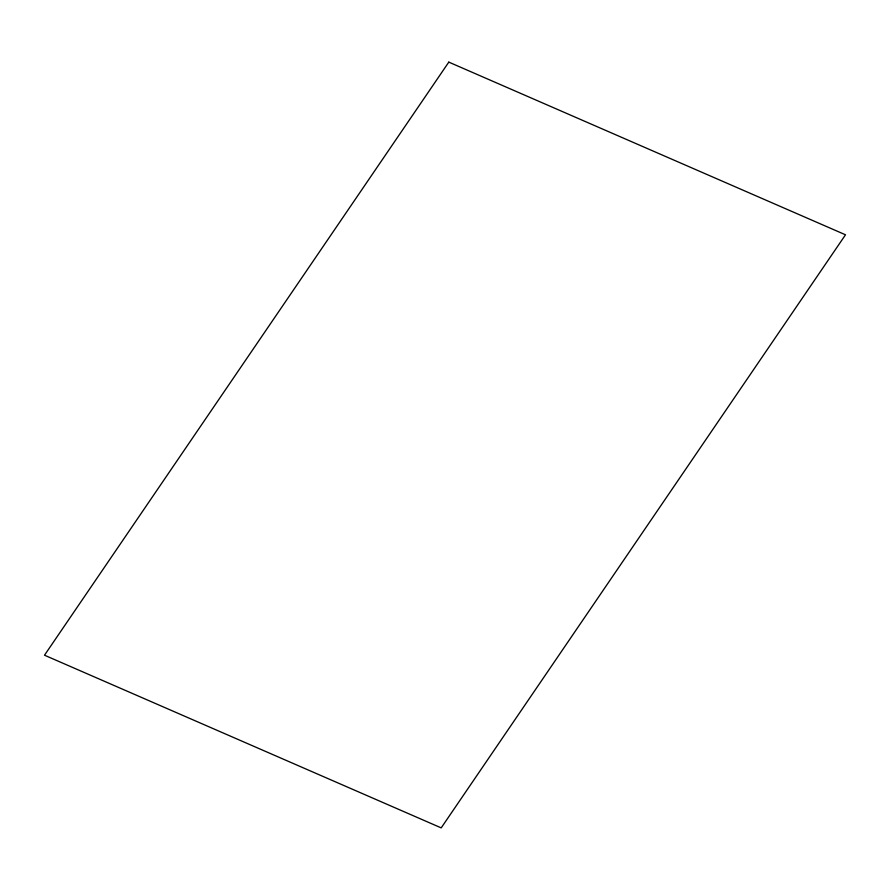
<?xml version="1.0" encoding="UTF-8"?>
<svg xmlns="http://www.w3.org/2000/svg" width="890" height="890" viewBox="0 0 890 890"><rect width="100%" height="100%" fill="white"/><g stroke="black" fill="none" stroke-linecap="round" stroke-linejoin="round"><path stroke-width="1.33" d="M448.805 62.122L44.5 655.207L441.195 827.878L845.5 234.793L448.805 62.122"/></g></svg>
